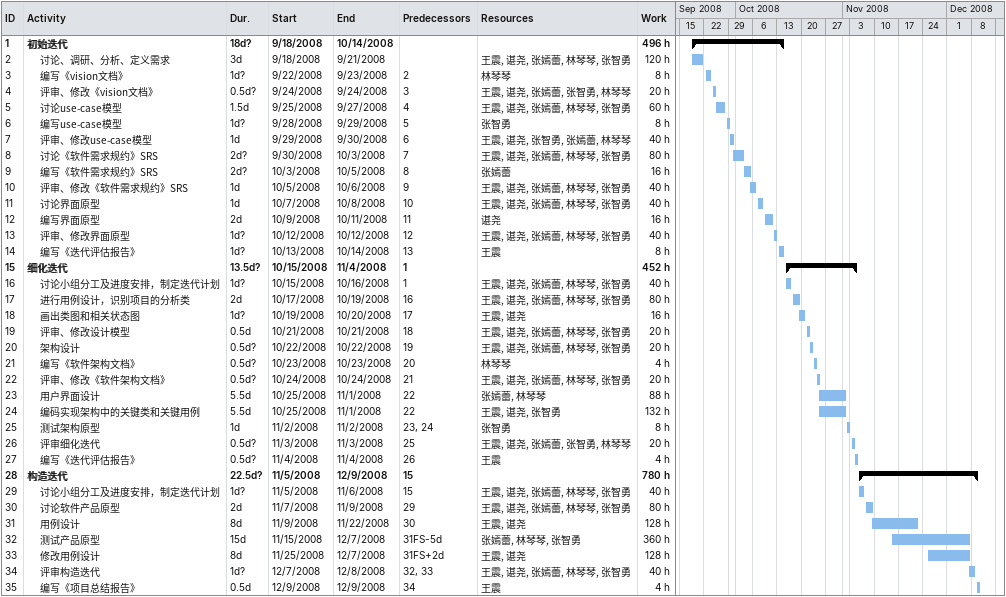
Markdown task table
| ID | Level | Task | Duration | Start | Finish | Predecessors | Resources | Work (h) |
|---|---|---|---|---|---|---|---|---|
| 1 | 1 | **初始迭代** | 18d? | 2008-09-18 | 2008-10-14 |  |  | 496 |
| 2 | 2 | 讨论、调研、分析、定义需求 | 3d | 2008-09-18 | 2008-09-21 |  | 王震, 谌尧, 张嫣蕾, 林琴琴, 张智勇 | 120 |
| 3 | 2 | 编写《vision文档》 | 1d? | 2008-09-22 | 2008-09-23 | 2 | 林琴琴 | 8 |
| 4 | 2 | 评审、修改《vision文档》 | 0.5d? | 2008-09-24 | 2008-09-24 | 3 | 王震, 谌尧, 张嫣蕾, 张智勇, 林琴琴 | 20 |
| 5 | 2 | 讨论use-case模型 | 1.5d | 2008-09-25 | 2008-09-27 | 4 | 王震, 谌尧, 张嫣蕾, 林琴琴, 张智勇 | 60 |
| 6 | 2 | 编写use-case模型 | 1d? | 2008-09-28 | 2008-09-29 | 5 | 张智勇 | 8 |
| 7 | 2 | 评审、修改use-case模型 | 1d | 2008-09-29 | 2008-09-30 | 6 | 王震, 谌尧, 张智勇, 张嫣蕾, 林琴琴 | 40 |
| 8 | 2 | 讨论《软件需求规约》SRS | 2d? | 2008-09-30 | 2008-10-03 | 7 | 王震, 谌尧, 张嫣蕾, 林琴琴, 张智勇 | 80 |
| 9 | 2 | 编写《软件需求规约》SRS | 2d? | 2008-10-03 | 2008-10-05 | 8 | 张嫣蕾 | 16 |
| 10 | 2 | 评审、修改《软件需求规约》SRS | 1d | 2008-10-05 | 2008-10-06 | 9 | 王震, 谌尧, 张嫣蕾, 林琴琴, 张智勇 | 40 |
| 11 | 2 | 讨论界面原型 | 1d | 2008-10-07 | 2008-10-08 | 10 | 王震, 谌尧, 张嫣蕾, 林琴琴, 张智勇 | 40 |
| 12 | 2 | 编写界面原型 | 2d | 2008-10-09 | 2008-10-11 | 11 | 谌尧 | 16 |
| 13 | 2 | 评审、修改界面原型 | 1d? | 2008-10-12 | 2008-10-12 | 12 | 王震, 谌尧, 张嫣蕾, 林琴琴, 张智勇 | 40 |
| 14 | 2 | 编写《迭代评估报告》 | 1d? | 2008-10-13 | 2008-10-14 | 13 | 王震 | 8 |
| 15 | 1 | **细化迭代** | 13.5d? | 2008-10-15 | 2008-11-04 | 1 |  | 452 |
| 16 | 2 | 讨论小组分工及进度安排，制定迭代计划 | 1d? | 2008-10-15 | 2008-10-16 | 1 | 王震, 谌尧, 张嫣蕾, 林琴琴, 张智勇 | 40 |
| 17 | 2 | 进行用例设计，识别项目的分析类 | 2d | 2008-10-17 | 2008-10-19 | 16 | 王震, 谌尧, 张嫣蕾, 林琴琴, 张智勇 | 80 |
| 18 | 2 | 画出类图和相关状态图 | 1d? | 2008-10-19 | 2008-10-20 | 17 | 王震, 谌尧 | 16 |
| 19 | 2 | 评审、修改设计模型 | 0.5d | 2008-10-21 | 2008-10-21 | 18 | 王震, 谌尧, 张嫣蕾, 林琴琴, 张智勇 | 20 |
| 20 | 2 | 架构设计 | 0.5d? | 2008-10-22 | 2008-10-22 | 19 | 王震, 谌尧, 张嫣蕾, 林琴琴, 张智勇 | 20 |
| 21 | 2 | 编写《软件架构文档》 | 0.5d? | 2008-10-23 | 2008-10-23 | 20 | 林琴琴 | 4 |
| 22 | 2 | 评审、修改《软件架构文档》 | 0.5d? | 2008-10-24 | 2008-10-24 | 21 | 王震, 谌尧, 张嫣蕾, 林琴琴, 张智勇 | 20 |
| 23 | 2 | 用户界面设计 | 5.5d | 2008-10-25 | 2008-11-01 | 22 | 张嫣蕾, 林琴琴 | 88 |
| 24 | 2 | 编码实现架构中的关键类和关键用例 | 5.5d | 2008-10-25 | 2008-11-01 | 22 | 王震, 谌尧, 张智勇 | 132 |
| 25 | 2 | 测试架构原型 | 1d | 2008-11-02 | 2008-11-02 | 23, 24 | 张智勇 | 8 |
| 26 | 2 | 评审细化迭代 | 0.5d? | 2008-11-03 | 2008-11-03 | 25 | 王震, 谌尧, 张嫣蕾, 张智勇, 林琴琴 | 20 |
| 27 | 2 | 编写《迭代评估报告》 | 0.5d? | 2008-11-04 | 2008-11-04 | 26 | 王震 | 4 |
| 28 | 1 | **构造迭代** | 22.5d? | 2008-11-05 | 2008-12-09 | 15 |  | 780 |
| 29 | 2 | 讨论小组分工及进度安排，制定迭代计划 | 1d? | 2008-11-05 | 2008-11-06 | 15 | 王震, 谌尧, 张嫣蕾, 林琴琴, 张智勇 | 40 |
| 30 | 2 | 讨论软件产品原型 | 2d | 2008-11-07 | 2008-11-09 | 29 | 王震, 谌尧, 张嫣蕾, 林琴琴, 张智勇 | 80 |
| 31 | 2 | 用例设计 | 8d | 2008-11-09 | 2008-11-22 | 30 | 王震, 谌尧 | 128 |
| 32 | 2 | 测试产品原型 | 15d | 2008-11-15 | 2008-12-07 | 31FS-5d | 张嫣蕾, 林琴琴, 张智勇 | 360 |
| 33 | 2 | 修改用例设计 | 8d | 2008-11-25 | 2008-12-07 | 31FS+2d | 王震, 谌尧 | 128 |
| 34 | 2 | 评审构造迭代 | 1d? | 2008-12-07 | 2008-12-08 | 32, 33 | 王震, 谌尧, 张嫣蕾, 林琴琴, 张智勇 | 40 |
| 35 | 2 | 编写《项目总结报告》 | 0.5d | 2008-12-09 | 2008-12-09 | 34 | 王震 | 4 |
